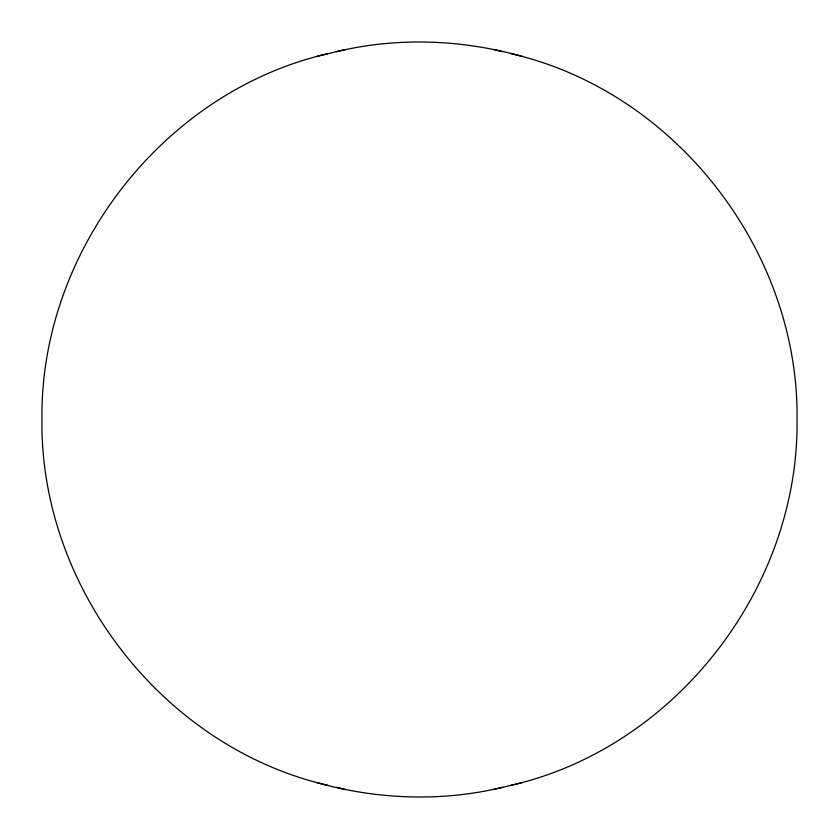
<?xml version="1.0" encoding="UTF-8"?>
<svg xmlns="http://www.w3.org/2000/svg" width="839" height="839" viewBox="0 0 839 839"><rect width="100%" height="100%" fill="white"/><g stroke="black" fill="none" stroke-linecap="round" stroke-linejoin="round"><path stroke-width="1.26" d="M327.976 53.665C163.563 91.336 39.853 251.155 41.95 419.5C39.853 587.845 163.563 747.664 327.976 785.335M511.024 785.335C675.437 747.664 799.148 587.845 797.05 419.5C799.148 251.155 675.437 91.336 511.024 53.665M336.502 51.693C397.361 36.895 461.901 39.475 522.068 56.37M316.932 782.63C377.099 799.525 441.639 802.105 502.498 787.307M316.932 56.37L345.437 49.491M493.563 789.509L522.068 782.63M493.563 49.491L502.498 51.693M336.502 787.307L345.437 789.509"/></g></svg>
